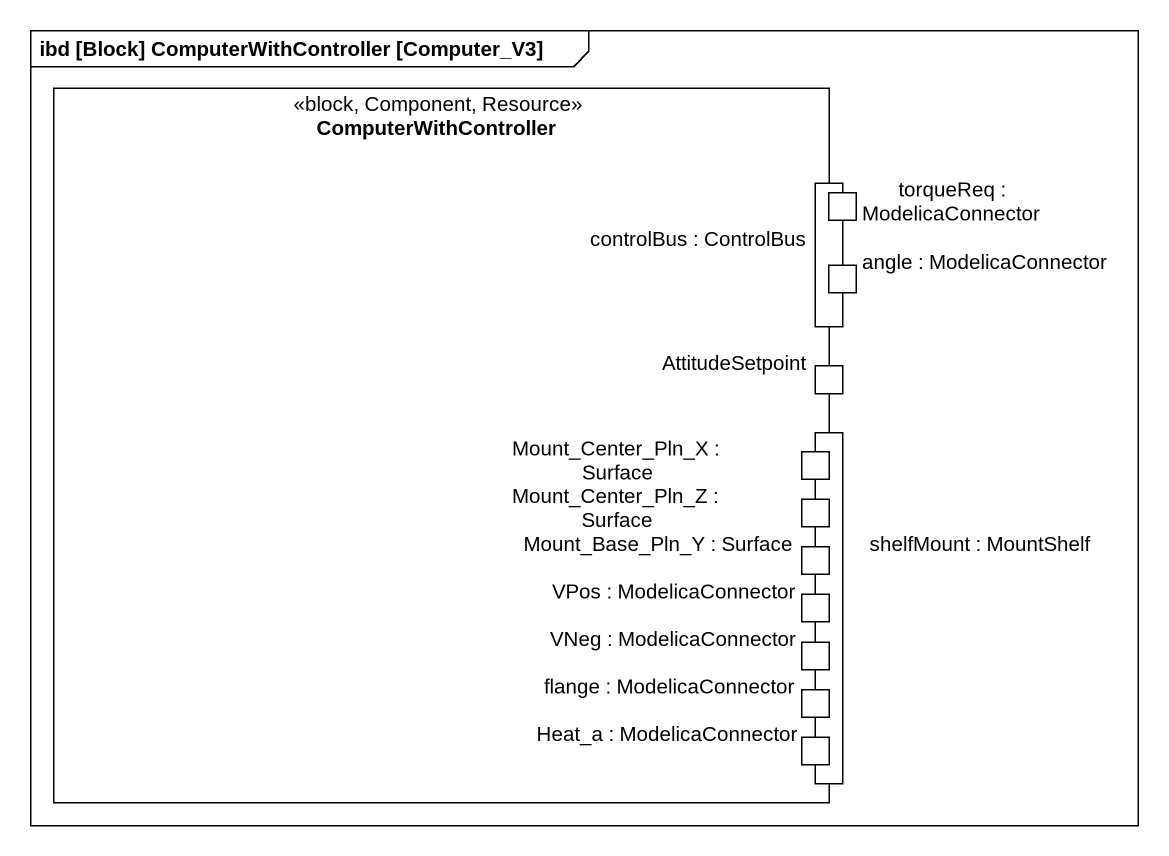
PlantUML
@startuml
mainframe ibd [Block] ComputerWithController [Computer_V3]
rectangle ComputerWithController <<block, Component, Resource>> {
  port "controlBus : ControlBus" as controlBus_ControlBus
  port "torqueReq : ModelicaConnector" as torqueReq_ModelicaConnector
  port "angle : ModelicaConnector" as angle_ModelicaConnector
  port AttitudeSetpoint
  port "Mount_Center_Pln_X : Surface" as Mount_Center_Pln_X_Surface
  port "shelfMount : MountShelf" as shelfMount_MountShelf
  port "Mount_Center_Pln_Z : Surface" as Mount_Center_Pln_Z_Surface
  port "Mount_Base_Pln_Y : Surface" as Mount_Base_Pln_Y_Surface
  port "VPos : ModelicaConnector" as VPos_ModelicaConnector
  port "VNeg : ModelicaConnector" as VNeg_ModelicaConnector
  port "flange : ModelicaConnector" as flange_ModelicaConnector
  port "Heat_a : ModelicaConnector" as Heat_a_ModelicaConnector
}
@enduml
